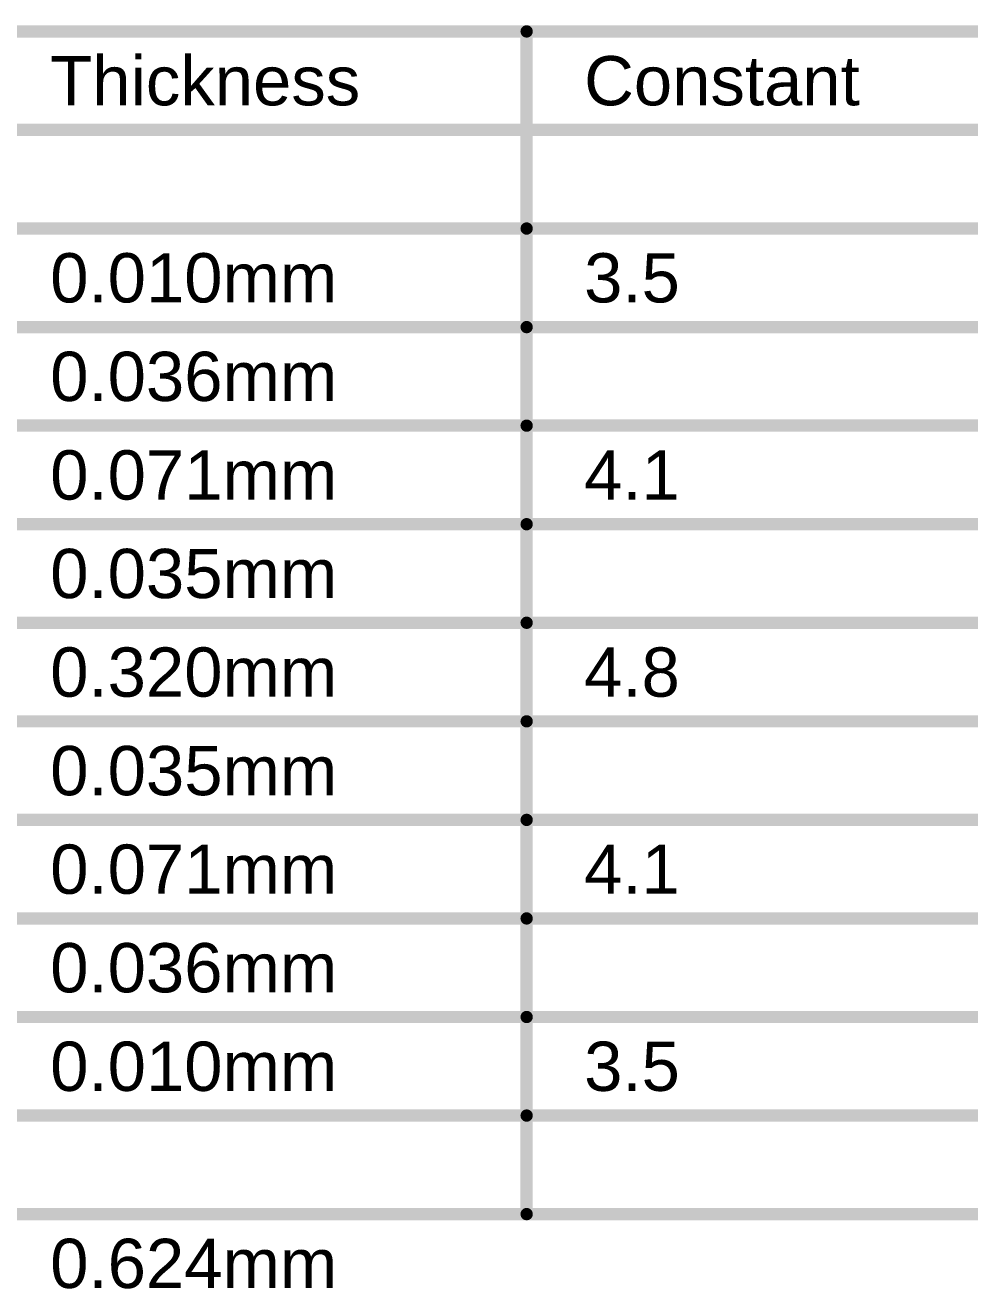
# Model space of a CAD drawing. Header units: inches. Extents: x 0 to 35.2, y -0.7 to 15.9.
# Drawn here: x 5.539 to 6.689, y 2.194 to 3.732 of the extents above; entities that cross this region are included whole.
import ezdxf

# ---------------------------------------------------------------- set-up
doc = ezdxf.new("R2010")
doc.units = ezdxf.units.IN
doc.header["$MEASUREMENT"] = 0
doc.layers.add('Mechanical 3', color=76, linetype='Continuous')
doc.styles.add('Arial', font='', dxfattribs={"height": 0.2})
doc.styles.get('Arial').set_extended_font_data('Arial')

msp = doc.modelspace()

# ---------------------------------------------------------------- linework, layer by layer
at = {"layer": 'Mechanical 3', "const_width": 0.015}
for points in [[(3.3003, 3.725), (7.8391, 3.725)], [(6.1496, 2.285), (6.1496, 3.725)], [(3.3003, 3.605), (7.8391, 3.605)], [(5.4998, 3.485), (6.1496, 3.485)], [(6.1496, 3.485), (6.7195, 3.485)], [(5.4998, 3.365), (6.1496, 3.365)], [(6.1496, 3.365), (6.7195, 3.365)], [(5.4998, 3.245), (6.1496, 3.245)], [(6.1496, 3.245), (6.7195, 3.245)], [(5.4998, 3.125), (6.1496, 3.125)], [(6.1496, 3.125), (6.7195, 3.125)], [(5.4998, 3.005), (6.1496, 3.005)], [(6.1496, 3.005), (6.7195, 3.005)], [(5.4998, 2.885), (6.1496, 2.885)], [(6.1496, 2.885), (6.7195, 2.885)], [(5.4998, 2.765), (6.1496, 2.765)], [(6.1496, 2.765), (6.7195, 2.765)], [(5.4998, 2.645), (6.1496, 2.645)], [(6.1496, 2.645), (6.7195, 2.645)], [(5.4998, 2.525), (6.1496, 2.525)], [(6.1496, 2.525), (6.7195, 2.525)], [(5.4998, 2.405), (6.1496, 2.405)], [(6.1496, 2.405), (6.7195, 2.405)], [(5.4998, 2.285), (6.1496, 2.285)], [(6.1496, 2.285), (6.7195, 2.285)]]:
    msp.add_lwpolyline(points, dxfattribs=at)
at = {"layer": 'Mechanical 3', "const_width": 0.0075}
for points in [[(6.1459, 3.725, 1), (6.1534, 3.725, 1)], [(6.1459, 3.485, 1), (6.1534, 3.485, 1)], [(6.1459, 3.485, 1), (6.1534, 3.485, 1)], [(6.1459, 3.365, 1), (6.1534, 3.365, 1)], [(6.1459, 3.365, 1), (6.1534, 3.365, 1)], [(6.1459, 3.245, 1), (6.1534, 3.245, 1)], [(6.1459, 3.245, 1), (6.1534, 3.245, 1)], [(6.1459, 3.125, 1), (6.1534, 3.125, 1)], [(6.1459, 3.125, 1), (6.1534, 3.125, 1)], [(6.1459, 3.005, 1), (6.1534, 3.005, 1)], [(6.1459, 3.005, 1), (6.1534, 3.005, 1)], [(6.1459, 2.885, 1), (6.1534, 2.885, 1)], [(6.1459, 2.885, 1), (6.1534, 2.885, 1)], [(6.1459, 2.765, 1), (6.1534, 2.765, 1)], [(6.1459, 2.765, 1), (6.1534, 2.765, 1)], [(6.1459, 2.645, 1), (6.1534, 2.645, 1)], [(6.1459, 2.645, 1), (6.1534, 2.645, 1)], [(6.1459, 2.525, 1), (6.1534, 2.525, 1)], [(6.1459, 2.525, 1), (6.1534, 2.525, 1)], [(6.1459, 2.405, 1), (6.1534, 2.405, 1)], [(6.1459, 2.405, 1), (6.1534, 2.405, 1)], [(6.1459, 2.285, 1), (6.1534, 2.285, 1)], [(6.1459, 2.285, 1), (6.1534, 2.285, 1)], [(6.1459, 2.285, 1), (6.1534, 2.285, 1)]]:
    msp.add_lwpolyline(points, format="xyb", close=True, dxfattribs=at)

# ---------------------------------------------------------------- texts
at = {"layer": 'Mechanical 3', "style": 'Arial'}
for s, p in [('Thickness', (5.5698, 3.635)), ('Constant', (6.2196, 3.635)), ('0.010mm', (5.5698, 3.395)), ('3.5', (6.2196, 3.395)), ('0.036mm', (5.5698, 3.275)), ('0.071mm', (5.5698, 3.155)), ('4.1', (6.2196, 3.155)), ('0.035mm', (5.5698, 3.035)), ('0.320mm', (5.5698, 2.915)), ('4.8', (6.2196, 2.915)), ('0.035mm', (5.5698, 2.795)), ('0.071mm', (5.5698, 2.675)), ('4.1', (6.2196, 2.675)), ('0.036mm', (5.5698, 2.555)), ('0.010mm', (5.5698, 2.435)), ('3.5', (6.2196, 2.435)), ('0.624mm', (5.5698, 2.195))]:
    msp.add_text(s, height=0.06, dxfattribs=at).set_placement(p)

doc.saveas('drawing.dxf')
